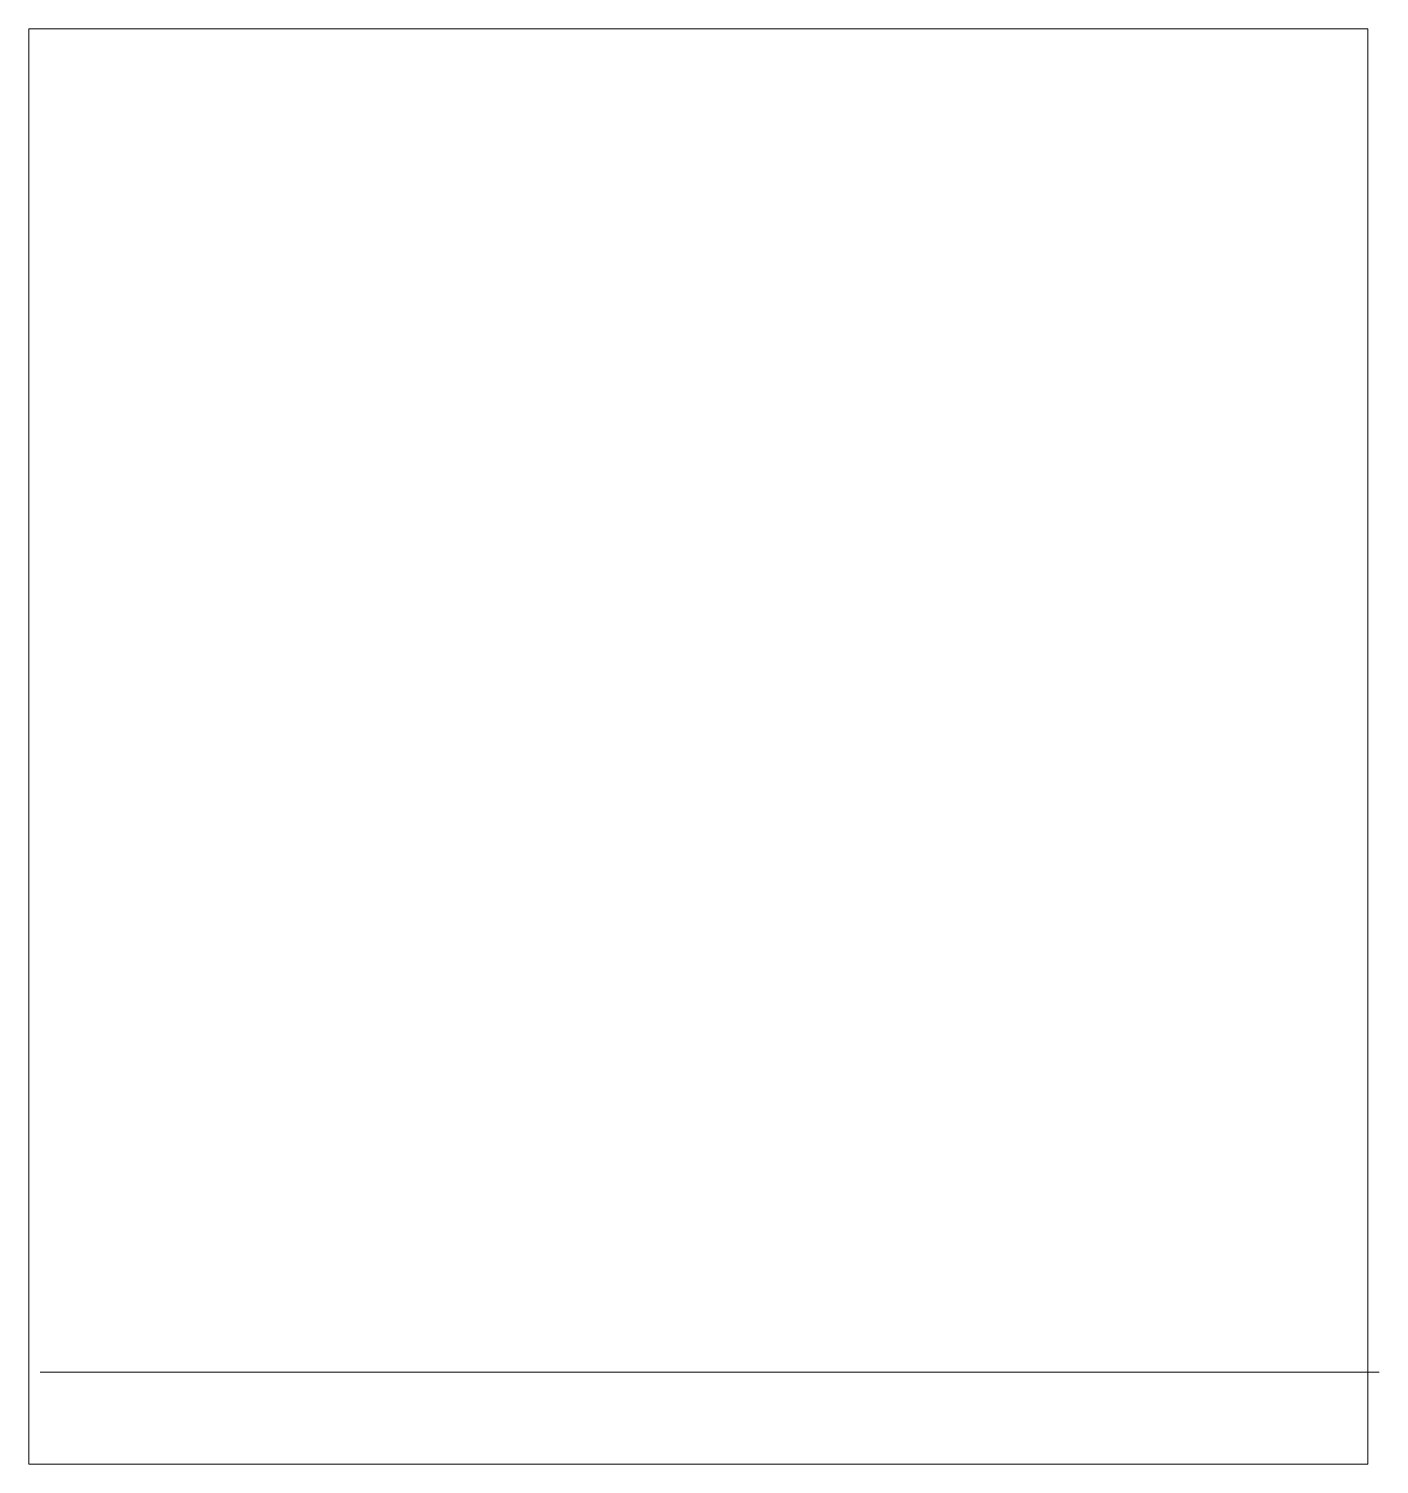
# Model space of a CAD drawing. Extents: x 426.5 to 449.7, y -916 to -891.3.
import ezdxf

# ---------------------------------------------------------------- set-up
doc = ezdxf.new("R2010")
doc.units = 0
doc.header["$MEASUREMENT"] = 0
doc.layers.add('layer1', color=7, linetype='Continuous')
doc.layers.add('layer2', color=6, linetype='Continuous')

msp = doc.modelspace()

# ---------------------------------------------------------------- linework, layer by layer
at = {"layer": 'layer1', "linetype": 'Continuous', "lineweight": 0}
for p, q in [((426.664, -914.416), (449.664, -914.416)), ((426.466, -916), (449.466, -916))]:
    msp.add_line(p, q, dxfattribs=at)
at = {"layer": 'layer2', "linetype": 'Continuous', "lineweight": 0}
for p, q in [((426.466, -916), (426.466, -891.334)), ((426.466, -891.334), (449.466, -891.334)), ((449.466, -916), (449.466, -891.334))]:
    msp.add_line(p, q, dxfattribs=at)

doc.saveas('drawing.dxf')
